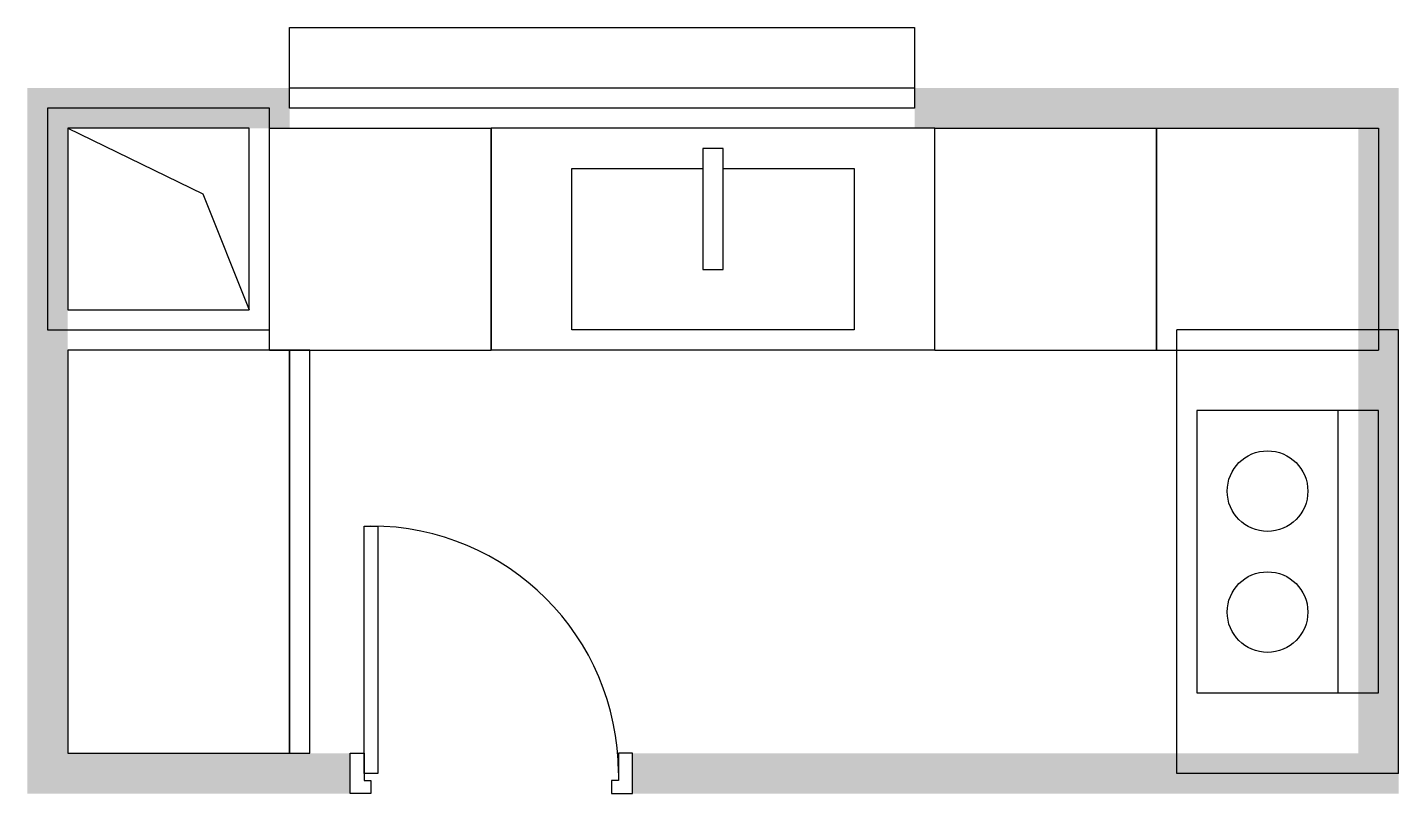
# Model space of a CAD drawing. Header units: millimetres. Extents: x 1600 to 5000, y -600 to 1300.
import ezdxf

# ---------------------------------------------------------------- set-up
doc = ezdxf.new("R2010")
doc.units = ezdxf.units.MM

# ---------------------------------------------------------------- blocks, each defined once
blk = doc.blocks.new('Door_Narrow_Mirror')
at = {"color": 7}
for points in [[(50, -200), (-50, -200), (-50, -234.6), (17.3, -234.6), (17.3, -251.9), (50, -251.9)], [(0, -865.4), (-613.5, -865.4), (-613.5, -830.8), (0, -830.8)]]:
    blk.add_lwpolyline(points, close=True, dxfattribs=at)
for points in [[(50, -900), (-50, -900), (-50, -865.4), (17.3, -865.4), (17.3, -848.1), (50, -848.1), (50, -900)], [(-50, -900), (-50, -865.4), (17.3, -865.4), (17.3, -848.1), (50, -848.1), (50, -900)]]:
    blk.add_lwpolyline(points, dxfattribs=at)
blk.add_arc((0, -848.1), 613.5, 90.1, 180, dxfattribs=at)
for points in [[(50, -200), (-50, -200), (50, 0), (-50, 0)], [(50, -1100), (-50, -1100), (50, -900), (-50, -900)]]:
    blk.add_solid(points, dxfattribs=at)
blk = doc.blocks.new('Shaft')
for points in [[(0, 0), (550, 0), (550, 550), (0, 550)], [(50, 50), (500, 50), (500, 500), (50, 500)]]:
    blk.add_lwpolyline(points, close=True)
blk.add_lwpolyline([(50, 500), (385, 337.3), (500, 50)])
blk = doc.blocks.new('counter')
for p, q in [((0, -600), (0, -50)), ((0, -50), (550, -50)), ((550, -50), (550, -600)), ((0, -600), (550, -600))]:
    blk.add_line(p, q)
blk = doc.blocks.new('Frig')
for points in [[(600, -50), (50, -50), (50, -1050), (600, -1050)], [(650, -50), (600, -50), (600, -1050), (650, -1050)]]:
    blk.add_lwpolyline(points, close=True)
blk = doc.blocks.new('Sink')
for p, q in [((600, 550), (50, 550)), ((50, 550), (50, -550)), ((600, 550), (600, -550)), ((600, -550), (50, -550))]:
    blk.add_line(p, q)
blk.add_lwpolyline([(150, 25), (150, 350), (550, 350), (550, -350), (150, -350), (150, -25)])
blk.add_lwpolyline([(100, -25), (400, -25), (400, 25), (100, 25)], close=True)
blk = doc.blocks.new('Stove')
for p, q in [((-600, 550), (-600, -550)), ((-600, 550), (-50, 550)), ((-50, 550), (-50, -550)), ((-450, 350), (-450, -350)), ((-600, -550), (-50, -550))]:
    blk.add_line(p, q)
blk.add_lwpolyline([(-550, -350), (-100, -350), (-100, 350), (-550, 350)], close=True)
for centre in [(-275, 150), (-275, -150)]:
    blk.add_circle(centre, 100)
blk = doc.blocks.new('AllBlock')
at = {"true_color": 0xffffff}
blk.add_line((2250, 1150), (3800, 1150), dxfattribs=at)
blk.add_lwpolyline([(2250, 1100), (2250, 1300), (3800, 1300), (3800, 1100)], close=True, dxfattribs=at)
for points in [[(1600, 1150), (1600, 500), (1700, 1150), (1700, 500)], [(1600, 1150), (1600, 1050), (2250, 1150), (2250, 1050)], [(3800, 1150), (3800, 1050), (4450, 1150), (4450, 1050)], [(4350, 1150), (4350, 1050), (5000, 1150), (5000, 1050)], [(4900, 1150), (4900, 500), (5000, 1150), (5000, 500)], [(1600, 600), (1600, -50), (1700, 600), (1700, -50)], [(4900, 600), (4900, -50), (5000, 600), (5000, -50)], [(1600, 50), (1600, -600), (1700, 50), (1700, -600)], [(4900, 50), (4900, -600), (5000, 50), (5000, -600)], [(1600, -500), (1600, -600), (2250, -500), (2250, -600)], [(3250, -500), (3250, -600), (3900, -500), (3900, -600)], [(3800, -500), (3800, -600), (4450, -500), (4450, -600)], [(4350, -500), (4350, -600), (5000, -500), (5000, -600)]]:
    blk.add_solid(points)
for name, p in [('Shaft', (1650, 550)), ('counter', (2200, 1100)), ('counter', (3850, 1100)), ('counter', (4400, 1100)), ('Frig', (1650, 550))]:
    blk.add_blockref(name, p)
for name, p, rotation in [('Sink', (3300, 1100), -90), ('Stove', (4400, 0), 180), ('Door_Narrow_Mirror', (3300, -550), -90)]:
    blk.add_blockref(name, p, dxfattribs=dict(rotation=rotation))

msp = doc.modelspace()

# ---------------------------------------------------------------- block references
msp.add_blockref('AllBlock', (0, 0))

doc.saveas('drawing.dxf')
